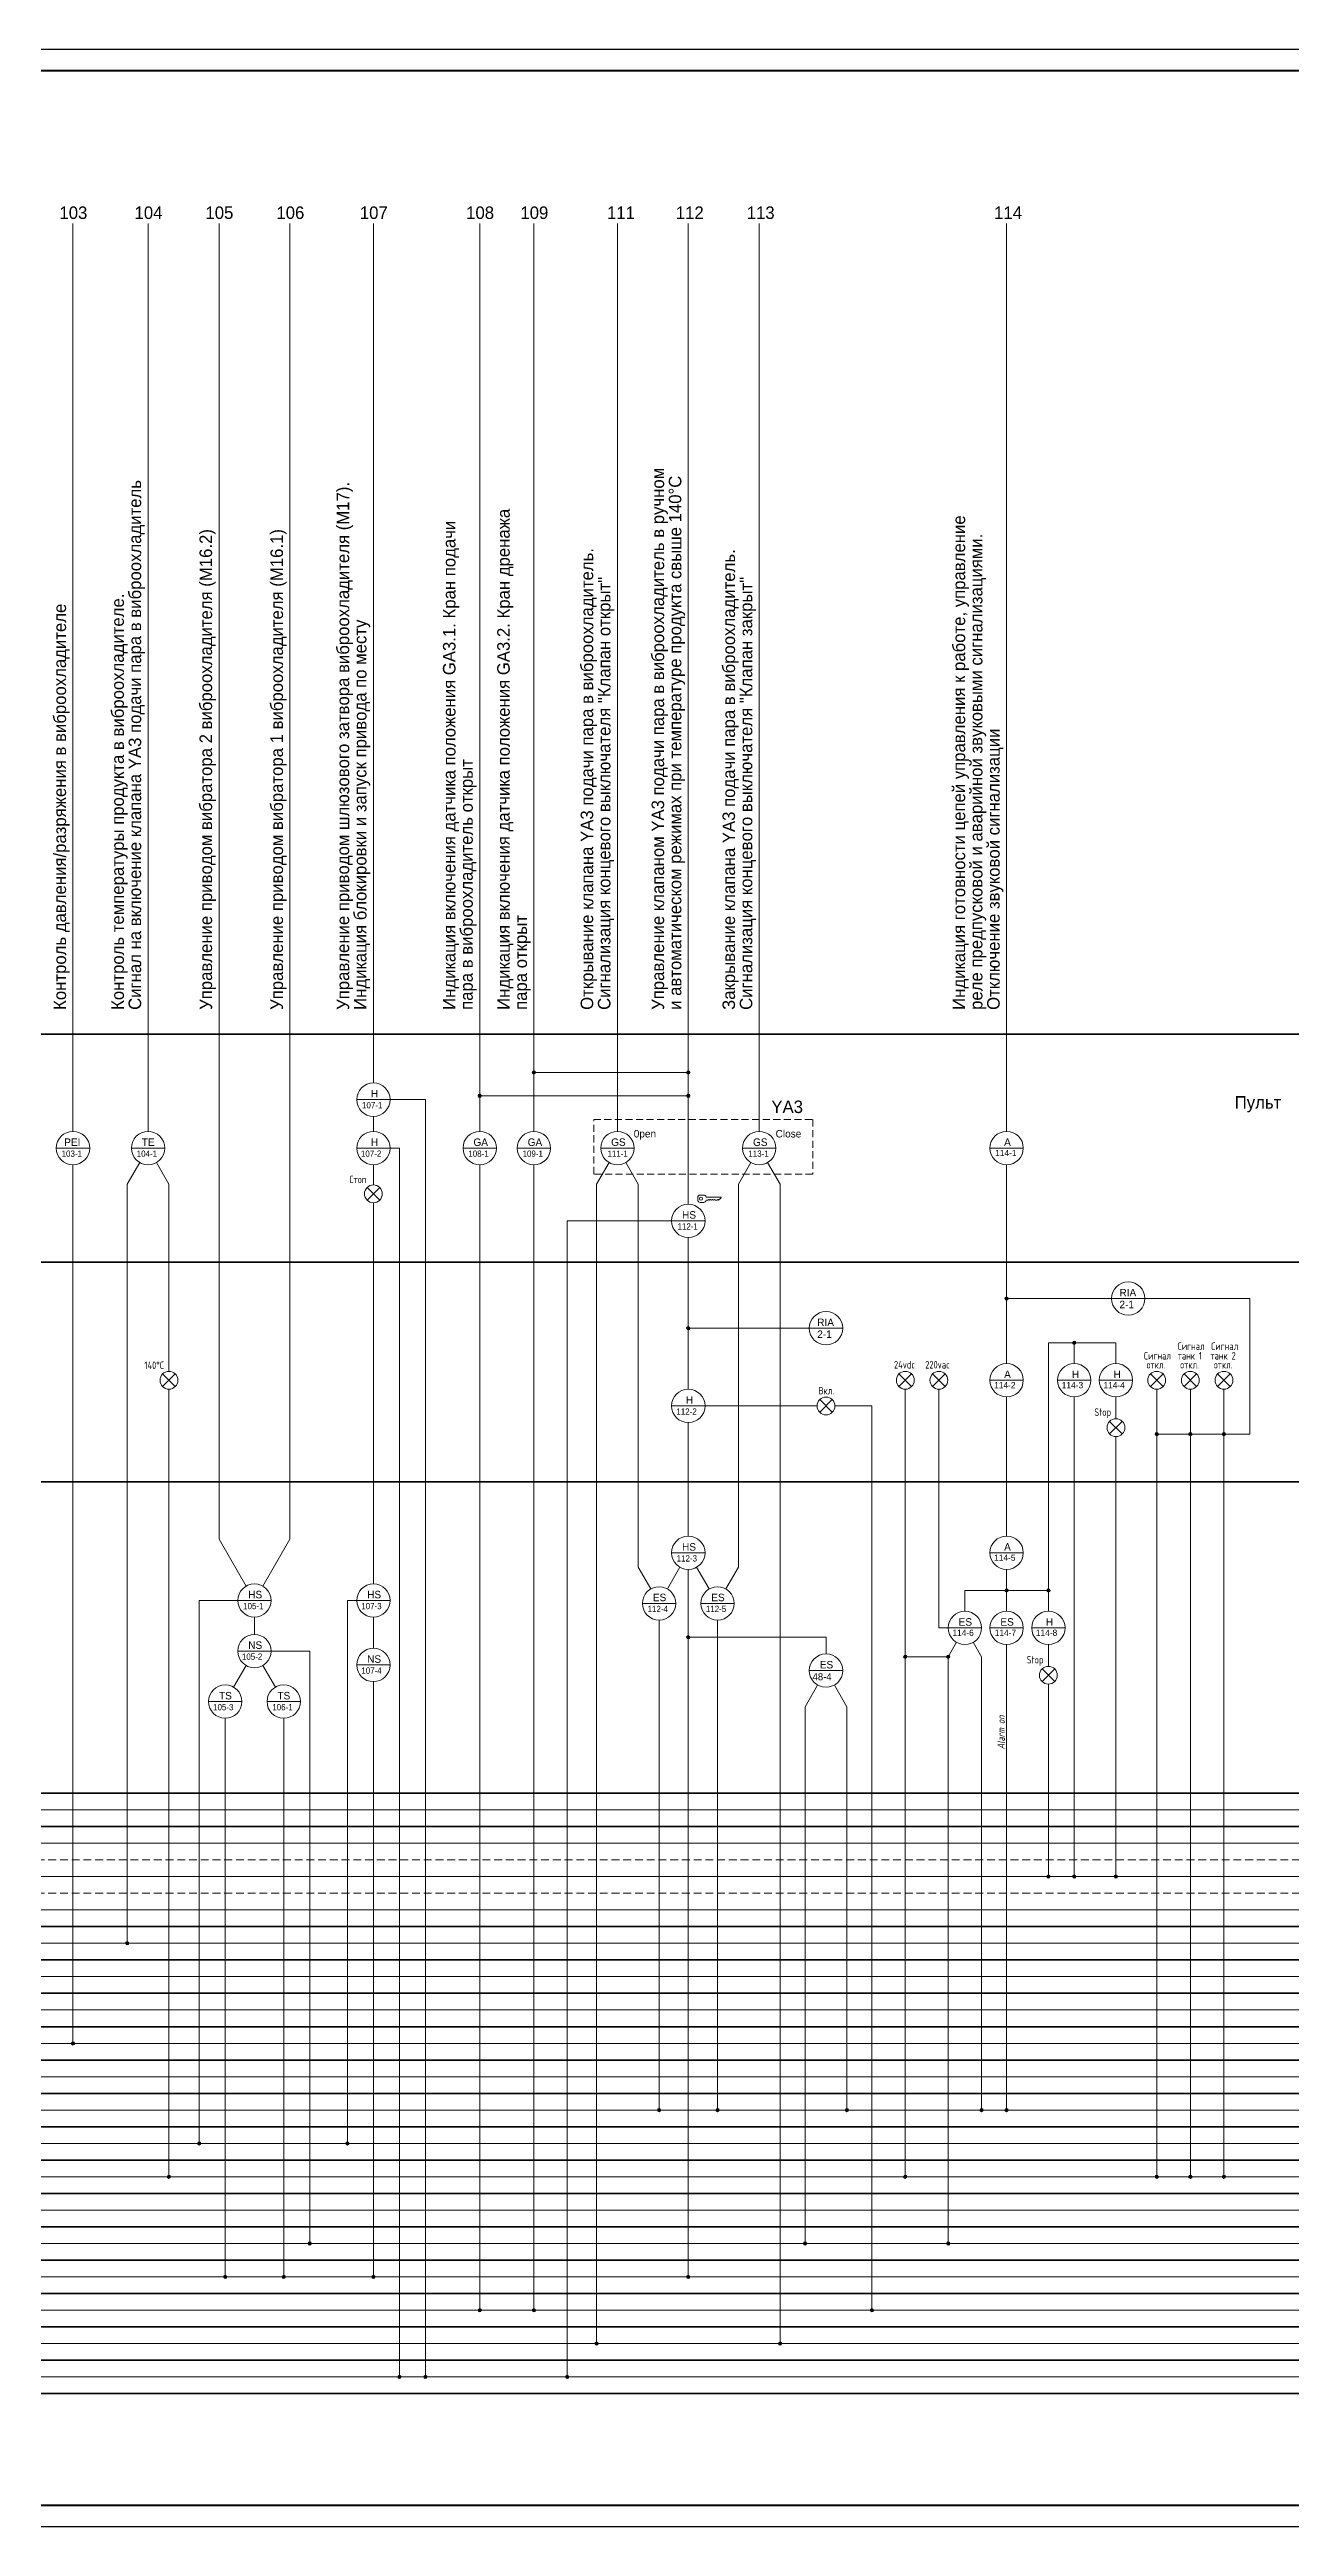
# Model space of a CAD drawing. Header units: millimetres. Extents: x 294 to 6216, y -3442 to 2720.
# Drawn here: x 3407 to 3704, y 1470 to 2064 of the extents above; entities that cross this region are included whole.
import ezdxf

# ---------------------------------------------------------------- set-up
doc = ezdxf.new("R2010")
doc.units = ezdxf.units.MM
doc.header["$LTSCALE"] = 15
doc.linetypes.add('DASHED2', pattern=[0.375, 0.25, -0.125])
doc.linetypes.add('HIDDEN2', pattern=[0.1875, 0.125, -0.0625])
doc.layers.add('0.35 TEXT', color=7, linetype='Continuous', lineweight=35)
doc.layers.add('LWT 0.6', color=7, linetype='Continuous', lineweight=50)
doc.styles.add('33', font='gost.shx', dxfattribs={"width": 0.75, "oblique": 15, "height": 2.5})

msp = doc.modelspace()

# ---------------------------------------------------------------- hatches: boundary and pattern name
at = {"lineweight": 13}
h = msp.add_hatch(color=256, dxfattribs=at)
h.paths.add_polyline_path([(3523.249, 1818.4), (3522.444, 1818.4, 1)])
h.paths.add_polyline_path([(3522.847, 1818.802), (3522.847, 1818.4), (3523.249, 1818.4, 0.4142136)])
h.paths.add_polyline_path([(3522.847, 1818.802, 0.4142136), (3522.444, 1818.4), (3522.847, 1818.4)])
h = msp.add_hatch(color=256, dxfattribs=at)
h.paths.add_polyline_path([(3560.249, 1818.4), (3559.444, 1818.4, 1)])
h.paths.add_polyline_path([(3559.847, 1818.802), (3559.847, 1818.4), (3560.249, 1818.4, 0.4142136)])
h.paths.add_polyline_path([(3559.847, 1818.802, 0.4142136), (3559.444, 1818.4), (3559.847, 1818.4)])
h = msp.add_hatch(color=256, dxfattribs=at)
h.paths.add_polyline_path([(3510.249, 1812.779), (3509.444, 1812.779, 1)])
h.paths.add_polyline_path([(3509.847, 1813.182), (3509.847, 1812.779), (3510.249, 1812.779, 0.4142136)])
h.paths.add_polyline_path([(3509.847, 1813.182, 0.4142136), (3509.444, 1812.779), (3509.847, 1812.779)])
h = msp.add_hatch(color=256, dxfattribs=at)
h.paths.add_polyline_path([(3560.249, 1812.779), (3559.444, 1812.779, 1)])
h.paths.add_polyline_path([(3559.847, 1813.182), (3559.847, 1812.779), (3560.249, 1812.779, 0.4142136)])
h.paths.add_polyline_path([(3559.847, 1813.182, 0.4142136), (3559.444, 1812.779), (3559.847, 1812.779)])
h = msp.add_hatch(color=256, dxfattribs=at)
h.paths.add_polyline_path([(3636.544, 1764.174), (3635.739, 1764.174, 1)])
h.paths.add_polyline_path([(3636.141, 1764.576), (3636.141, 1764.174), (3636.544, 1764.174, 0.4142136)])
h.paths.add_polyline_path([(3636.141, 1764.576, 0.4142136), (3635.739, 1764.174), (3636.141, 1764.174)])
h = msp.add_hatch(color=256, dxfattribs=at)
h.paths.add_polyline_path([(3560.249, 1757.038), (3559.444, 1757.038, 1)])
h.paths.add_polyline_path([(3559.847, 1757.441), (3559.847, 1757.038), (3560.249, 1757.038, 0.4142136)])
h.paths.add_polyline_path([(3559.847, 1757.441, 0.4142136), (3559.444, 1757.038), (3559.847, 1757.038)])
h = msp.add_hatch(color=256, dxfattribs=at)
h.paths.add_polyline_path([(3652.748, 1753.57), (3651.943, 1753.57, 1)])
h.paths.add_polyline_path([(3652.345, 1753.972), (3652.345, 1753.57), (3652.748, 1753.57, 0.4142136)])
h.paths.add_polyline_path([(3652.345, 1753.972, 0.4142136), (3651.943, 1753.57), (3652.345, 1753.57)])
h = msp.add_hatch(color=256, dxfattribs=at)
h.paths.add_polyline_path([(3672.51, 1731.677), (3671.705, 1731.677, 1)])
h.paths.add_polyline_path([(3672.108, 1732.079), (3672.108, 1731.677), (3672.51, 1731.677, 0.4142136)])
h.paths.add_polyline_path([(3672.108, 1732.079, 0.4142136), (3671.705, 1731.677), (3672.108, 1731.677)])
h = msp.add_hatch(color=256, dxfattribs=at)
h.paths.add_polyline_path([(3680.572, 1731.677), (3679.767, 1731.677, 1)])
h.paths.add_polyline_path([(3680.169, 1732.079), (3680.169, 1731.677), (3680.572, 1731.677, 0.4142136)])
h.paths.add_polyline_path([(3680.169, 1732.079, 0.4142136), (3679.767, 1731.677), (3680.169, 1731.677)])
h = msp.add_hatch(color=256, dxfattribs=at)
h.paths.add_polyline_path([(3688.634, 1731.677), (3687.829, 1731.677, 1)])
h.paths.add_polyline_path([(3688.231, 1732.079), (3688.231, 1731.677), (3688.634, 1731.677, 0.4142136)])
h.paths.add_polyline_path([(3688.231, 1732.079, 0.4142136), (3687.829, 1731.677), (3688.231, 1731.677)])
h = msp.add_hatch(color=256, dxfattribs=at)
h.paths.add_polyline_path([(3636.544, 1694.19), (3635.739, 1694.19, 1)])
h.paths.add_polyline_path([(3636.141, 1694.593), (3636.141, 1694.19), (3636.544, 1694.19, 0.4142136)])
h.paths.add_polyline_path([(3636.141, 1694.593, 0.4142136), (3635.739, 1694.19), (3636.141, 1694.19)])
h = msp.add_hatch(color=256, dxfattribs=at)
h.paths.add_polyline_path([(3646.544, 1694.19), (3645.739, 1694.19, 1)])
h.paths.add_polyline_path([(3646.141, 1694.593), (3646.141, 1694.19), (3646.544, 1694.19, 0.4142136)])
h.paths.add_polyline_path([(3646.141, 1694.593, 0.4142136), (3645.739, 1694.19), (3646.141, 1694.19)])
h = msp.add_hatch(color=256, dxfattribs=at)
h.paths.add_polyline_path([(3560.249, 1682.941), (3559.444, 1682.941, 1)])
h.paths.add_polyline_path([(3559.847, 1683.344), (3559.847, 1682.941), (3560.249, 1682.941, 0.4142136)])
h.paths.add_polyline_path([(3559.847, 1683.344, 0.4142136), (3559.444, 1682.941), (3559.847, 1682.941)])
h = msp.add_hatch(color=256, dxfattribs=at)
h.paths.add_polyline_path([(3612.249, 1678.262), (3611.444, 1678.262, 1)])
h.paths.add_polyline_path([(3611.847, 1678.664), (3611.847, 1678.262), (3612.249, 1678.262, 0.4142136)])
h.paths.add_polyline_path([(3611.847, 1678.664, 0.4142136), (3611.444, 1678.262), (3611.847, 1678.262)])
h = msp.add_hatch(color=256, dxfattribs=at)
h.paths.add_polyline_path([(3622.544, 1678.262), (3621.739, 1678.262, 1)])
h.paths.add_polyline_path([(3622.141, 1678.664), (3622.141, 1678.262), (3622.544, 1678.262, 0.4142136)])
h.paths.add_polyline_path([(3622.141, 1678.664, 0.4142136), (3621.739, 1678.262), (3622.141, 1678.262)])
h = msp.add_hatch(color=256, dxfattribs=at)
h.paths.add_polyline_path([(3646.544, 1625.553), (3645.739, 1625.553, 1)])
h.paths.add_polyline_path([(3646.141, 1625.955), (3646.141, 1625.553), (3646.544, 1625.553, 0.4142136)])
h.paths.add_polyline_path([(3646.141, 1625.955, 0.4142136), (3645.739, 1625.553), (3646.141, 1625.553)])
h = msp.add_hatch(color=256, dxfattribs=at)
h.paths.add_polyline_path([(3652.748, 1625.553), (3651.943, 1625.553, 1)])
h.paths.add_polyline_path([(3652.345, 1625.955), (3652.345, 1625.553), (3652.748, 1625.553, 0.4142136)])
h.paths.add_polyline_path([(3652.345, 1625.955, 0.4142136), (3651.943, 1625.553), (3652.345, 1625.553)])
h = msp.add_hatch(color=256, dxfattribs=at)
h.paths.add_polyline_path([(3662.748, 1625.553), (3661.943, 1625.553, 1)])
h.paths.add_polyline_path([(3662.345, 1625.955), (3662.345, 1625.553), (3662.748, 1625.553, 0.4142136)])
h.paths.add_polyline_path([(3662.345, 1625.955, 0.4142136), (3661.943, 1625.553), (3662.345, 1625.553)])
h = msp.add_hatch(color=256, dxfattribs=at)
h.paths.add_polyline_path([(3425.771, 1609.553), (3424.966, 1609.553, 1)])
h.paths.add_polyline_path([(3425.368, 1609.955), (3425.368, 1609.553), (3425.771, 1609.553, 0.4142136)])
h.paths.add_polyline_path([(3425.368, 1609.955, 0.4142136), (3424.966, 1609.553), (3425.368, 1609.553)])
h = msp.add_hatch(color=256, dxfattribs=at)
h.paths.add_polyline_path([(3412.771, 1585.553), (3411.966, 1585.553, 1)])
h.paths.add_polyline_path([(3412.368, 1585.955), (3412.368, 1585.553), (3412.771, 1585.553, 0.4142136)])
h.paths.add_polyline_path([(3412.368, 1585.955, 0.4142136), (3411.966, 1585.553), (3412.368, 1585.553)])
h = msp.add_hatch(color=256, dxfattribs=at)
h.paths.add_polyline_path([(3553.249, 1569.553), (3552.444, 1569.553, 1)])
h.paths.add_polyline_path([(3552.847, 1569.955), (3552.847, 1569.553), (3553.249, 1569.553, 0.4142136)])
h.paths.add_polyline_path([(3552.847, 1569.955, 0.4142136), (3552.444, 1569.553), (3552.847, 1569.553)])
h = msp.add_hatch(color=256, dxfattribs=at)
h.paths.add_polyline_path([(3567.249, 1569.553), (3566.444, 1569.553, 1)])
h.paths.add_polyline_path([(3566.847, 1569.955), (3566.847, 1569.553), (3567.249, 1569.553, 0.4142136)])
h.paths.add_polyline_path([(3566.847, 1569.955, 0.4142136), (3566.444, 1569.553), (3566.847, 1569.553)])
h = msp.add_hatch(color=256, dxfattribs=at)
h.paths.add_polyline_path([(3598.249, 1569.553), (3597.444, 1569.553, 1)])
h.paths.add_polyline_path([(3597.847, 1569.955), (3597.847, 1569.553), (3598.249, 1569.553, 0.4142136)])
h.paths.add_polyline_path([(3597.847, 1569.955, 0.4142136), (3597.444, 1569.553), (3597.847, 1569.553)])
h = msp.add_hatch(color=256, dxfattribs=at)
h.paths.add_polyline_path([(3630.544, 1569.553), (3629.739, 1569.553, 1)])
h.paths.add_polyline_path([(3630.141, 1569.955), (3630.141, 1569.553), (3630.544, 1569.553, 0.4142136)])
h.paths.add_polyline_path([(3630.141, 1569.955, 0.4142136), (3629.739, 1569.553), (3630.141, 1569.553)])
h = msp.add_hatch(color=256, dxfattribs=at)
h.paths.add_polyline_path([(3636.544, 1569.553), (3635.739, 1569.553, 1)])
h.paths.add_polyline_path([(3636.141, 1569.955), (3636.141, 1569.553), (3636.544, 1569.553, 0.4142136)])
h.paths.add_polyline_path([(3636.141, 1569.955, 0.4142136), (3635.739, 1569.553), (3636.141, 1569.553)])
h = msp.add_hatch(color=256, dxfattribs=at)
h.paths.add_polyline_path([(3443.038, 1561.553), (3442.233, 1561.553, 1)])
h.paths.add_polyline_path([(3442.636, 1561.955), (3442.636, 1561.553), (3443.038, 1561.553, 0.4142136)])
h.paths.add_polyline_path([(3442.636, 1561.955, 0.4142136), (3442.233, 1561.553), (3442.636, 1561.553)])
h = msp.add_hatch(color=256, dxfattribs=at)
h.paths.add_polyline_path([(3478.538, 1561.553), (3477.733, 1561.553, 1)])
h.paths.add_polyline_path([(3478.136, 1561.955), (3478.136, 1561.553), (3478.538, 1561.553, 0.4142136)])
h.paths.add_polyline_path([(3478.136, 1561.955, 0.4142136), (3477.733, 1561.553), (3478.136, 1561.553)])
h = msp.add_hatch(color=256, dxfattribs=at)
h.paths.add_polyline_path([(3435.771, 1553.553), (3434.966, 1553.553, 1)])
h.paths.add_polyline_path([(3435.368, 1553.955), (3435.368, 1553.553), (3435.771, 1553.553, 0.4142136)])
h.paths.add_polyline_path([(3435.368, 1553.955, 0.4142136), (3434.966, 1553.553), (3435.368, 1553.553)])
h = msp.add_hatch(color=256, dxfattribs=at)
h.paths.add_polyline_path([(3612.249, 1553.553), (3611.444, 1553.553, 1)])
h.paths.add_polyline_path([(3611.847, 1553.955), (3611.847, 1553.553), (3612.249, 1553.553, 0.4142136)])
h.paths.add_polyline_path([(3611.847, 1553.955, 0.4142136), (3611.444, 1553.553), (3611.847, 1553.553)])
h = msp.add_hatch(color=256, dxfattribs=at)
h.paths.add_polyline_path([(3672.51, 1553.553), (3671.705, 1553.553, 1)])
h.paths.add_polyline_path([(3672.108, 1553.955), (3672.108, 1553.553), (3672.51, 1553.553, 0.4142136)])
h.paths.add_polyline_path([(3672.108, 1553.955, 0.4142136), (3671.705, 1553.553), (3672.108, 1553.553)])
h = msp.add_hatch(color=256, dxfattribs=at)
h.paths.add_polyline_path([(3680.572, 1553.553), (3679.767, 1553.553, 1)])
h.paths.add_polyline_path([(3680.169, 1553.955), (3680.169, 1553.553), (3680.572, 1553.553, 0.4142136)])
h.paths.add_polyline_path([(3680.169, 1553.955, 0.4142136), (3679.767, 1553.553), (3680.169, 1553.553)])
h = msp.add_hatch(color=256, dxfattribs=at)
h.paths.add_polyline_path([(3688.634, 1553.553), (3687.829, 1553.553, 1)])
h.paths.add_polyline_path([(3688.231, 1553.955), (3688.231, 1553.553), (3688.634, 1553.553, 0.4142136)])
h.paths.add_polyline_path([(3688.231, 1553.955, 0.4142136), (3687.829, 1553.553), (3688.231, 1553.553)])
h = msp.add_hatch(color=256, dxfattribs=at)
h.paths.add_polyline_path([(3469.504, 1537.553), (3468.699, 1537.553, 1)])
h.paths.add_polyline_path([(3469.101, 1537.955), (3469.101, 1537.553), (3469.504, 1537.553, 0.4142136)])
h.paths.add_polyline_path([(3469.101, 1537.955, 0.4142136), (3468.699, 1537.553), (3469.101, 1537.553)])
h = msp.add_hatch(color=256, dxfattribs=at)
h.paths.add_polyline_path([(3588.249, 1537.553), (3587.444, 1537.553, 1)])
h.paths.add_polyline_path([(3587.847, 1537.955), (3587.847, 1537.553), (3588.249, 1537.553, 0.4142136)])
h.paths.add_polyline_path([(3587.847, 1537.955, 0.4142136), (3587.444, 1537.553), (3587.847, 1537.553)])
h = msp.add_hatch(color=256, dxfattribs=at)
h.paths.add_polyline_path([(3622.544, 1537.553), (3621.739, 1537.553, 1)])
h.paths.add_polyline_path([(3622.141, 1537.955), (3622.141, 1537.553), (3622.544, 1537.553, 0.4142136)])
h.paths.add_polyline_path([(3622.141, 1537.955, 0.4142136), (3621.739, 1537.553), (3622.141, 1537.553)])
h = msp.add_hatch(color=256, dxfattribs=at)
h.paths.add_polyline_path([(3449.271, 1529.553), (3448.466, 1529.553, 1)])
h.paths.add_polyline_path([(3448.868, 1529.955), (3448.868, 1529.553), (3449.271, 1529.553, 0.4142136)])
h.paths.add_polyline_path([(3448.868, 1529.955, 0.4142136), (3448.466, 1529.553), (3448.868, 1529.553)])
h = msp.add_hatch(color=256, dxfattribs=at)
h.paths.add_polyline_path([(3463.271, 1529.553), (3462.466, 1529.553, 1)])
h.paths.add_polyline_path([(3462.868, 1529.955), (3462.868, 1529.553), (3463.271, 1529.553, 0.4142136)])
h.paths.add_polyline_path([(3462.868, 1529.955, 0.4142136), (3462.466, 1529.553), (3462.868, 1529.553)])
h = msp.add_hatch(color=256, dxfattribs=at)
h.paths.add_polyline_path([(3484.771, 1529.553), (3483.966, 1529.553, 1)])
h.paths.add_polyline_path([(3484.368, 1529.955), (3484.368, 1529.553), (3484.771, 1529.553, 0.4142136)])
h.paths.add_polyline_path([(3484.368, 1529.955, 0.4142136), (3483.966, 1529.553), (3484.368, 1529.553)])
h = msp.add_hatch(color=256, dxfattribs=at)
h.paths.add_polyline_path([(3560.249, 1529.553), (3559.444, 1529.553, 1)])
h.paths.add_polyline_path([(3559.847, 1529.955), (3559.847, 1529.553), (3560.249, 1529.553, 0.4142136)])
h.paths.add_polyline_path([(3559.847, 1529.955, 0.4142136), (3559.444, 1529.553), (3559.847, 1529.553)])
h = msp.add_hatch(color=256, dxfattribs=at)
h.paths.add_polyline_path([(3510.249, 1521.553), (3509.444, 1521.553, 1)])
h.paths.add_polyline_path([(3509.847, 1521.955), (3509.847, 1521.553), (3510.249, 1521.553, 0.4142136)])
h.paths.add_polyline_path([(3509.847, 1521.955, 0.4142136), (3509.444, 1521.553), (3509.847, 1521.553)])
h = msp.add_hatch(color=256, dxfattribs=at)
h.paths.add_polyline_path([(3523.249, 1521.553), (3522.444, 1521.553, 1)])
h.paths.add_polyline_path([(3522.847, 1521.955), (3522.847, 1521.553), (3523.249, 1521.553, 0.4142136)])
h.paths.add_polyline_path([(3522.847, 1521.955, 0.4142136), (3522.444, 1521.553), (3522.847, 1521.553)])
h = msp.add_hatch(color=256, dxfattribs=at)
h.paths.add_polyline_path([(3604.249, 1521.553), (3603.444, 1521.553, 1)])
h.paths.add_polyline_path([(3603.847, 1521.955), (3603.847, 1521.553), (3604.249, 1521.553, 0.4142136)])
h.paths.add_polyline_path([(3603.847, 1521.955, 0.4142136), (3603.444, 1521.553), (3603.847, 1521.553)])
h = msp.add_hatch(color=256, dxfattribs=at)
h.paths.add_polyline_path([(3538.249, 1513.553), (3537.444, 1513.553, 1)])
h.paths.add_polyline_path([(3537.847, 1513.955), (3537.847, 1513.553), (3538.249, 1513.553, 0.4142136)])
h.paths.add_polyline_path([(3537.847, 1513.955, 0.4142136), (3537.444, 1513.553), (3537.847, 1513.553)])
h = msp.add_hatch(color=256, dxfattribs=at)
h.paths.add_polyline_path([(3582.249, 1513.553), (3581.444, 1513.553, 1)])
h.paths.add_polyline_path([(3581.847, 1513.955), (3581.847, 1513.553), (3582.249, 1513.553, 0.4142136)])
h.paths.add_polyline_path([(3581.847, 1513.955, 0.4142136), (3581.444, 1513.553), (3581.847, 1513.553)])
h = msp.add_hatch(color=256, dxfattribs=at)
h.paths.add_polyline_path([(3491.01, 1505.553), (3490.205, 1505.553, 1)])
h.paths.add_polyline_path([(3490.608, 1505.955), (3490.608, 1505.553), (3491.01, 1505.553, 0.4142136)])
h.paths.add_polyline_path([(3490.608, 1505.955, 0.4142136), (3490.205, 1505.553), (3490.608, 1505.553)])
h = msp.add_hatch(color=256, dxfattribs=at)
h.paths.add_polyline_path([(3497.249, 1505.553), (3496.444, 1505.553, 1)])
h.paths.add_polyline_path([(3496.847, 1505.955), (3496.847, 1505.553), (3497.249, 1505.553, 0.4142136)])
h.paths.add_polyline_path([(3496.847, 1505.955, 0.4142136), (3496.444, 1505.553), (3496.847, 1505.553)])
h = msp.add_hatch(color=256, dxfattribs=at)
h.paths.add_polyline_path([(3531.249, 1505.553), (3530.444, 1505.553, 1)])
h.paths.add_polyline_path([(3530.847, 1505.955), (3530.847, 1505.553), (3531.249, 1505.553, 0.4142136)])
h.paths.add_polyline_path([(3530.847, 1505.955, 0.4142136), (3530.444, 1505.553), (3530.847, 1505.553)])

# ---------------------------------------------------------------- linework, layer by layer
for p, q in [((4007.787, 2063.698), (2746.787, 2063.698)), ((2746.787, 1469.698), (4007.787, 1469.698))]:
    msp.add_line(p, q)
for p, q in [((3412.368, 1804.248), (3412.368, 2022.016)), ((3430.368, 1804.248), (3430.368, 2022.016)), ((3447.368, 1706.478), (3447.368, 2022.016)), ((3464.368, 1706.478), (3464.368, 2022.016)), ((3484.368, 1815.864), (3484.368, 2022.016)), ((3509.847, 1804.248), (3509.847, 2022.016)), ((3522.847, 1804.248), (3522.847, 2022.016)), ((3542.847, 1804.248), (3542.847, 2022.016)), ((3559.847, 1786.801), (3559.847, 2022.016)), ((3576.847, 1804.248), (3576.847, 2022.016)), ((3636.141, 1804.248), (3636.141, 2022.016)), ((3522.847, 1818.4), (3559.847, 1818.4)), ((3488.368, 1811.864), (3480.368, 1811.864)), ((3488.368, 1811.864), (3496.847, 1811.864)), ((3496.847, 1811.864), (3496.847, 1505.553)), ((3509.847, 1812.779), (3559.847, 1812.779)), ((3484.368, 1804.248), (3484.368, 1807.864)), ((3416.368, 1800.248), (3408.368, 1800.248)), ((3434.368, 1800.248), (3426.368, 1800.248)), ((3488.368, 1800.248), (3480.368, 1800.248)), ((3488.368, 1800.248), (3490.608, 1800.248)), ((3490.608, 1800.248), (3490.608, 1505.553)), ((3513.847, 1800.248), (3505.847, 1800.248)), ((3526.847, 1800.248), (3518.847, 1800.248)), ((3546.847, 1800.248), (3538.847, 1800.248)), ((3580.847, 1800.248), (3572.847, 1800.248)), ((3640.141, 1800.248), (3632.141, 1800.248)), ((3412.368, 1796.248), (3412.368, 1585.553)), ((3428.368, 1796.783), (3425.368, 1791.587)), ((3432.368, 1796.783), (3435.368, 1791.587)), ((3484.368, 1791.415), (3484.368, 1796.248)), ((3509.847, 1796.248), (3509.847, 1521.553)), ((3522.847, 1796.248), (3522.847, 1521.553)), ((3540.847, 1796.783), (3537.847, 1791.587)), ((3544.847, 1796.783), (3547.847, 1791.587)), ((3574.847, 1796.783), (3571.847, 1791.587)), ((3578.847, 1796.783), (3581.847, 1791.587)), ((3636.141, 1748.57), (3636.141, 1796.248)), ((3425.368, 1791.587), (3425.368, 1609.553)), ((3435.368, 1791.587), (3435.368, 1746.708)), ((3482.856, 1787.764), (3485.881, 1790.789)), ((3482.856, 1790.789), (3485.881, 1787.764)), ((3537.847, 1791.587), (3537.847, 1513.553)), ((3547.847, 1791.587), (3547.847, 1699.726)), ((3562.115, 1788.436), (3562.115, 1787.785)), ((3563.543, 1788.986), (3562.665, 1788.986)), ((3564.089, 1788.498), (3567.648, 1788.498)), ((3564.498, 1787.722), (3564.726, 1787.95)), ((3564.954, 1787.722), (3564.726, 1787.95)), ((3564.954, 1787.722), (3565.182, 1787.95)), ((3565.411, 1787.722), (3565.182, 1787.95)), ((3565.411, 1787.722), (3565.639, 1787.95)), ((3565.867, 1787.722), (3565.639, 1787.95)), ((3565.867, 1787.722), (3566.095, 1787.95)), ((3566.323, 1787.722), (3566.095, 1787.95)), ((3566.657, 1787.722), (3566.885, 1787.95)), ((3567.113, 1787.722), (3566.885, 1787.95)), ((3567.718, 1788.328), (3567.113, 1787.722)), ((3571.847, 1791.587), (3571.847, 1699.726)), ((3581.847, 1791.587), (3581.847, 1513.553)), ((3484.368, 1695.756), (3484.368, 1787.138)), ((3530.847, 1782.801), (3530.847, 1505.553)), ((3555.847, 1782.801), (3530.847, 1782.801)), ((3563.847, 1782.801), (3555.847, 1782.801)), ((3562.665, 1787.235), (3563.543, 1787.235)), ((3564.089, 1787.722), (3564.498, 1787.722)), ((3566.323, 1787.722), (3566.657, 1787.722)), ((3559.847, 1742.409), (3559.847, 1778.801)), ((3661.285, 1764.174), (3636.141, 1764.174)), ((3669.285, 1764.174), (3661.285, 1764.174)), ((3669.285, 1764.174), (3694.428, 1764.174)), ((3694.428, 1731.677), (3694.428, 1764.174)), ((3588.847, 1757.038), (3559.847, 1757.038)), ((3596.847, 1757.038), (3588.847, 1757.038)), ((3646.141, 1689.19), (3646.141, 1753.57)), ((3646.141, 1753.57), (3662.345, 1753.57)), ((3652.345, 1748.57), (3652.345, 1753.57)), ((3662.345, 1748.57), (3662.345, 1753.57)), ((3433.856, 1743.058), (3436.881, 1746.082)), ((3433.856, 1746.082), (3436.881, 1743.058)), ((3435.368, 1742.431), (3435.368, 1553.553)), ((3610.334, 1743.058), (3613.359, 1746.082)), ((3610.334, 1746.082), (3613.359, 1743.058)), ((3611.847, 1553.553), (3611.847, 1742.431)), ((3618.396, 1743.058), (3621.421, 1746.082)), ((3618.396, 1746.082), (3621.421, 1743.058)), ((3619.908, 1742.431), (3619.908, 1685.19)), ((3640.141, 1744.57), (3632.141, 1744.57)), ((3636.141, 1707.19), (3636.141, 1740.57)), ((3656.345, 1744.57), (3648.345, 1744.57)), ((3652.345, 1625.553), (3652.345, 1740.57)), ((3666.345, 1744.57), (3658.345, 1744.57)), ((3662.345, 1735.347), (3662.345, 1740.57)), ((3670.596, 1743.058), (3673.62, 1746.082)), ((3670.596, 1746.082), (3673.62, 1743.058)), ((3672.108, 1742.431), (3672.108, 1553.553)), ((3678.657, 1743.058), (3681.682, 1746.082)), ((3678.657, 1746.082), (3681.682, 1743.058)), ((3680.169, 1742.431), (3680.169, 1553.553)), ((3686.719, 1743.058), (3689.743, 1746.082)), ((3686.719, 1746.082), (3689.743, 1743.058)), ((3688.231, 1742.431), (3688.231, 1553.553)), ((3563.847, 1738.409), (3555.847, 1738.409)), ((3563.847, 1738.409), (3590.708, 1738.409)), ((3591.334, 1736.897), (3594.359, 1739.921)), ((3591.334, 1739.921), (3594.359, 1736.897)), ((3594.985, 1738.409), (3603.847, 1738.409)), ((3603.847, 1738.409), (3603.847, 1521.553)), ((3660.833, 1731.696), (3663.857, 1734.72)), ((3660.833, 1734.72), (3663.857, 1731.696)), ((3559.847, 1707.19), (3559.847, 1734.409)), ((3662.345, 1625.553), (3662.345, 1731.07)), ((3672.108, 1731.677), (3694.428, 1731.677)), ((3447.368, 1706.478), (3453.868, 1695.22)), ((3464.368, 1706.478), (3457.868, 1695.22)), ((3547.847, 1699.726), (3550.847, 1694.53)), ((3557.847, 1699.726), (3554.847, 1694.53)), ((3563.847, 1703.19), (3555.847, 1703.19)), ((3559.847, 1699.19), (3559.847, 1529.553)), ((3561.847, 1699.726), (3564.847, 1694.53)), ((3571.847, 1699.726), (3568.847, 1694.53)), ((3640.141, 1703.19), (3632.141, 1703.19)), ((3636.141, 1689.19), (3636.141, 1699.19)), ((3626.141, 1694.19), (3646.141, 1694.19)), ((3626.141, 1689.19), (3626.141, 1694.19)), ((3442.636, 1691.756), (3442.636, 1561.553)), ((3451.868, 1691.756), (3442.636, 1691.756)), ((3459.868, 1691.756), (3451.868, 1691.756)), ((3455.868, 1687.756), (3455.868, 1683.632)), ((3480.368, 1691.756), (3478.136, 1691.756)), ((3478.136, 1691.756), (3478.136, 1561.553)), ((3488.368, 1691.756), (3480.368, 1691.756)), ((3484.368, 1687.756), (3484.368, 1680.295)), ((3556.847, 1691.066), (3548.847, 1691.066)), ((3552.847, 1687.066), (3552.847, 1569.553)), ((3562.847, 1691.066), (3570.847, 1691.066)), ((3566.847, 1687.066), (3566.847, 1569.553)), ((3592.847, 1682.941), (3559.847, 1682.941)), ((3592.847, 1678.941), (3592.847, 1682.941)), ((3619.908, 1685.19), (3622.141, 1685.19)), ((3630.141, 1685.19), (3622.141, 1685.19)), ((3624.141, 1681.726), (3622.141, 1678.262)), ((3628.141, 1681.726), (3630.141, 1678.262)), ((3640.141, 1685.19), (3632.141, 1685.19)), ((3636.141, 1569.553), (3636.141, 1681.19)), ((3650.141, 1685.19), (3642.141, 1685.19)), ((3646.141, 1675.967), (3646.141, 1681.19)), ((3453.868, 1676.168), (3450.868, 1670.971)), ((3459.868, 1679.632), (3451.868, 1679.632)), ((3457.868, 1676.168), (3460.868, 1670.971)), ((3459.868, 1679.632), (3469.101, 1679.632)), ((3469.101, 1679.632), (3469.101, 1537.553)), ((3488.368, 1676.295), (3480.368, 1676.295)), ((3622.141, 1678.262), (3611.847, 1678.262)), ((3622.141, 1678.262), (3622.141, 1537.553)), ((3630.141, 1678.262), (3630.141, 1569.553)), ((3644.629, 1672.317), (3647.653, 1675.341)), ((3644.629, 1675.341), (3647.653, 1672.317)), ((3484.368, 1672.295), (3484.368, 1529.553)), ((3590.847, 1671.477), (3587.847, 1666.281)), ((3588.847, 1674.941), (3596.847, 1674.941)), ((3594.847, 1671.477), (3597.847, 1666.281)), ((3646.141, 1625.553), (3646.141, 1671.69)), ((3452.868, 1667.507), (3444.868, 1667.507)), ((3448.868, 1663.507), (3448.868, 1529.553)), ((3458.868, 1667.507), (3466.868, 1667.507)), ((3462.868, 1663.507), (3462.868, 1529.553)), ((3587.847, 1666.281), (3587.847, 1537.553)), ((3597.847, 1666.281), (3597.847, 1569.553)), ((2846.305, 1641.553), (3972.46, 1641.553)), ((2846.305, 1633.553), (3972.46, 1633.553)), ((2846.305, 1625.553), (3972.46, 1625.553)), ((2846.305, 1617.553), (3972.46, 1617.553)), ((2846.305, 1609.553), (3972.46, 1609.553)), ((2846.305, 1601.553), (3972.46, 1601.553)), ((2846.305, 1593.553), (3972.46, 1593.553)), ((2846.305, 1585.553), (3972.46, 1585.553)), ((2846.305, 1577.553), (3972.46, 1577.553)), ((2846.305, 1569.553), (3972.46, 1569.553)), ((2846.305, 1561.553), (3972.46, 1561.553)), ((2846.305, 1553.553), (3972.46, 1553.553)), ((2846.305, 1545.553), (3972.46, 1545.553)), ((2846.305, 1537.553), (3972.46, 1537.553)), ((2846.305, 1529.553), (3972.46, 1529.553)), ((2846.305, 1521.553), (3972.46, 1521.553)), ((2846.305, 1513.553), (3972.46, 1513.553)), ((2846.305, 1505.553), (3972.46, 1505.553))]:
    msp.add_line(p, q, dxfattribs=at)
at = {"lineweight": 35}
for p, q in [((2795.262, 1827.587), (3974.311, 1827.587)), ((3974.311, 1772.909), (2795.262, 1772.909)), ((3974.311, 1720.231), (2795.262, 1720.231)), ((3974.311, 1645.553), (2809.12, 1645.553)), ((2815.82, 1637.553), (3974.311, 1637.553)), ((2815.82, 1613.553), (3974.311, 1613.553)), ((2815.82, 1605.553), (3974.311, 1605.553)), ((2815.82, 1597.553), (3974.311, 1597.553)), ((2815.82, 1589.553), (3974.311, 1589.553)), ((2815.82, 1581.553), (3974.311, 1581.553)), ((2815.82, 1573.553), (3974.311, 1573.553)), ((2815.82, 1565.553), (3974.311, 1565.553)), ((2815.82, 1557.553), (3974.311, 1557.553)), ((2815.82, 1549.553), (3974.311, 1549.553)), ((2815.82, 1541.553), (3974.311, 1541.553)), ((2815.82, 1533.553), (3974.311, 1533.553)), ((2815.82, 1525.553), (3974.311, 1525.553)), ((2815.82, 1517.553), (3974.311, 1517.553)), ((2815.82, 1509.553), (3974.311, 1509.553)), ((2795.262, 1501.553), (3974.311, 1501.553))]:
    msp.add_line(p, q, dxfattribs=at)
at = {"linetype": 'HIDDEN2', "lineweight": 13}
for p, q in [((2815.82, 1629.553), (3974.311, 1629.553)), ((2815.82, 1621.553), (3974.311, 1621.553))]:
    msp.add_line(p, q, dxfattribs=at)
at = {"linetype": 'DASHED2', "lineweight": 13, "ltscale": 0.45}
msp.add_lwpolyline([(3537.185, 1807.091), (3589.66, 1807.091), (3589.66, 1794.036), (3537.185, 1794.036)], close=True, dxfattribs=at)
at = {"lineweight": 13}
for centre, radius in [((3522.847, 1818.4), 0.402), ((3559.847, 1818.4), 0.402), ((3484.368, 1811.864), 4), ((3509.847, 1812.779), 0.402), ((3559.847, 1812.779), 0.402), ((3412.368, 1800.248), 4), ((3430.368, 1800.248), 4), ((3484.368, 1800.248), 4), ((3509.847, 1800.248), 4), ((3522.847, 1800.248), 4), ((3542.847, 1800.248), 4), ((3576.847, 1800.248), 4), ((3636.141, 1800.248), 4), ((3484.368, 1789.277), 2.138), ((3562.884, 1788.11), 0.388), ((3559.847, 1782.801), 4), ((3636.141, 1764.174), 0.402), ((3665.285, 1764.174), 4), ((3592.847, 1757.038), 4), ((3559.847, 1757.038), 0.402), ((3652.345, 1753.57), 0.402), ((3435.368, 1744.57), 2.138), ((3611.847, 1744.57), 2.138), ((3619.908, 1744.57), 2.138), ((3636.141, 1744.57), 4), ((3652.345, 1744.57), 4), ((3662.345, 1744.57), 4), ((3672.108, 1744.57), 2.138), ((3680.169, 1744.57), 2.138), ((3688.231, 1744.57), 2.138), ((3559.847, 1738.409), 4), ((3592.847, 1738.409), 2.138), ((3662.345, 1733.208), 2.138), ((3672.108, 1731.677), 0.402), ((3680.169, 1731.677), 0.402), ((3688.231, 1731.677), 0.402), ((3559.847, 1703.19), 4), ((3636.141, 1703.19), 4), ((3455.868, 1691.756), 4), ((3484.368, 1691.756), 4), ((3552.847, 1691.066), 4), ((3566.847, 1691.066), 4), ((3636.141, 1694.19), 0.402), ((3646.141, 1694.19), 0.402), ((3626.141, 1685.19), 4), ((3636.141, 1685.19), 4), ((3646.141, 1685.19), 4), ((3455.868, 1679.632), 4), ((3559.847, 1682.941), 0.402), ((3484.368, 1676.295), 4), ((3592.847, 1674.941), 4), ((3611.847, 1678.262), 0.402), ((3622.141, 1678.262), 0.402), ((3646.141, 1673.829), 2.138), ((3448.868, 1667.507), 4), ((3462.868, 1667.507), 4), ((3646.141, 1625.553), 0.402), ((3652.345, 1625.553), 0.402), ((3662.345, 1625.553), 0.402), ((3425.368, 1609.553), 0.402), ((3412.368, 1585.553), 0.402), ((3552.847, 1569.553), 0.402), ((3566.847, 1569.553), 0.402), ((3597.847, 1569.553), 0.402), ((3630.141, 1569.553), 0.402), ((3636.141, 1569.553), 0.402), ((3442.636, 1561.553), 0.402), ((3478.136, 1561.553), 0.402), ((3435.368, 1553.553), 0.402), ((3611.847, 1553.553), 0.402), ((3672.108, 1553.553), 0.402), ((3680.169, 1553.553), 0.402), ((3688.231, 1553.553), 0.402), ((3469.101, 1537.553), 0.402), ((3587.847, 1537.553), 0.402), ((3622.141, 1537.553), 0.402), ((3448.868, 1529.553), 0.402), ((3462.868, 1529.553), 0.402), ((3484.368, 1529.553), 0.402), ((3559.847, 1529.553), 0.402), ((3509.847, 1521.553), 0.402), ((3522.847, 1521.553), 0.402), ((3603.847, 1521.553), 0.402), ((3537.847, 1513.553), 0.402), ((3581.847, 1513.553), 0.402), ((3490.608, 1505.553), 0.402), ((3496.847, 1505.553), 0.402), ((3530.847, 1505.553), 0.402)]:
    msp.add_circle(centre, radius, dxfattribs=at)
for centre, radius, start, end in [((3562.665, 1788.436), 0.55, 90, 180), ((3563.543, 1788.436), 0.55, 6.520399, 90), ((3567.648, 1788.398), 0.1, 315, 90), ((3562.665, 1787.785), 0.55, 180, 270), ((3563.543, 1787.785), 0.55, 270, 353.479601)]:
    msp.add_arc(centre, radius, start, end, dxfattribs=at)
at = {"layer": 'LWT 0.6'}
for p, q in [((2766.787, 2058.698), (4002.787, 2058.698)), ((4002.787, 1474.698), (2766.787, 1474.698))]:
    msp.add_line(p, q, dxfattribs=at)

# ---------------------------------------------------------------- texts
at = {"lineweight": 13}
for s, height, p in [('103', 3, (3409.118, 2023.066)), ('104', 3, (3427.118, 2023.066)), ('105', 3, (3444.118, 2023.066)), ('106', 3, (3461.118, 2023.066)), ('107', 3, (3481.118, 2023.066)), ('108', 3, (3506.597, 2023.066)), ('109', 3, (3519.597, 2023.066)), ('111', 3, (3540.347, 2023.066)), ('112', 3, (3556.847, 2023.066)), ('113', 3, (3573.847, 2023.066)), ('114', 3, (3633.141, 2023.066)), ('H', 1.8, (3483.768, 1812.388)), ('Пульт', 3, (3690.804, 1809.712)), ('YA3', 3, (3579.751, 1808.654)), ('PEI', 1.8, (3410.268, 1800.771)), ('TE', 1.8, (3428.868, 1800.771)), ('H', 1.8, (3483.768, 1800.771)), ('GA', 1.8, (3508.347, 1800.771)), ('GA', 1.8, (3521.347, 1800.771)), ('GS', 1.8, (3541.347, 1800.771)), ('0pen', 1.8, (3546.773, 1802.797)), ('GS', 1.8, (3575.347, 1800.771)), ('Close', 1.8, (3580.773, 1802.797)), ('114-1', 1.5, (3633.391, 1798.329)), ('A', 1.8, (3635.541, 1800.771)), ('HS', 1.8, (3558.347, 1783.324)), ('RIA', 1.8, (3663.185, 1764.698)), ('RIA', 1.8, (3590.747, 1757.562)), ('2-1', 1.8, (3663.185, 1761.85)), ('2-1', 1.8, (3590.747, 1754.715)), ('A', 1.8, (3635.541, 1745.093)), ('H', 1.8, (3651.745, 1745.093)), ('H', 1.8, (3661.745, 1745.093)), ('H', 1.8, (3559.247, 1738.933)), ('114-2', 1.5, (3633.141, 1742.651)), ('114-3', 1.5, (3649.345, 1742.651)), ('114-4', 1.5, (3659.345, 1742.651)), ('HS', 1.8, (3558.347, 1703.714)), ('A', 1.8, (3635.541, 1703.714)), ('114-5', 1.5, (3633.141, 1701.271)), ('HS', 1.8, (3454.368, 1692.28)), ('HS', 1.8, (3482.868, 1692.28)), ('ES', 1.8, (3551.347, 1691.589)), ('ES', 1.8, (3565.347, 1691.589)), ('ES', 1.8, (3624.641, 1685.714)), ('ES', 1.8, (3634.641, 1685.714)), ('H', 1.8, (3645.541, 1685.714)), ('NS', 1.8, (3454.368, 1680.155)), ('114-6', 1.5, (3623.141, 1683.271)), ('114-7', 1.5, (3633.294, 1683.271)), ('114-8', 1.5, (3643.141, 1683.271)), ('NS', 1.8, (3482.868, 1676.819)), ('ES', 1.8, (3591.347, 1675.465)), ('TS', 1.8, (3447.368, 1668.031)), ('TS', 1.8, (3461.368, 1668.031)), ('48-4', 1.7, (3589.632, 1672.618))]:
    msp.add_text(s, height=height, dxfattribs=at).set_placement(p)
for s, p in [('Сигнал на включение клапана YA3 подачи пара в виброохладитель', (3428.7, 1833.391)), ('Управление клапаном YA3 подачи пара в виброохладитель в ручном', (3554.042, 1833.391)), ('и автоматическом режимах при температуре продукта свыше 140%%DС', (3558.178, 1833.391)), ('Управление приводом шлюзового затвора виброохладителя (M17).', (3478.564, 1833.391)), ('Управление приводом вибратора 2 виброохладителя (M16.2)', (3445.7, 1833.391)), ('Управление приводом вибратора 1 виброохладителя (M16.1)', (3462.7, 1833.391)), ('Индикация включения датчика положения GA3.1. Кран подачи', (3504.042, 1833.391)), ('Индикация включения датчика положения GA3.2. Кран дренажа', (3517.042, 1833.391)), ('Индикация готовности цепей управления к работе, управление', (3626.2, 1833.391)), ('Открывание клапана YA3 подачи пара в виброохладитель.', (3537.042, 1833.391)), ('Закрывание клапана YA3 подачи пара в виброохладитель.', (3571.042, 1833.391)), ('реле предпусковой и аварийной звуковыми сигнализациями.', (3630.336, 1833.391)), ('Сигнализация концевого выключателя "Клапан открыт"', (3541.178, 1833.391)), ('Сигнализация концевого выключателя "Клапан закрыт"', (3575.178, 1833.391)), ('Контроль давления/разряжения в виброохладителе', (3410.7, 1833.391)), ('Контроль температуры продукта в виброохладителе.', (3424.564, 1833.391)), ('Индикация блокировки и запуск привода по месту', (3482.7, 1833.391)), ('Отключение звуковой сигнализации', (3634.472, 1833.391)), ('пара в виброохладитель открыт', (3508.178, 1833.391)), ('пара открыт', (3521.178, 1833.391))]:
    msp.add_text(s, height=3, rotation=90, dxfattribs=at).set_placement(p)
at = {"lineweight": 13, "width": 0.95}
for s, p in [('107-1', (3481.643, 1809.783)), ('103-1', (3409.643, 1798.166)), ('104-1', (3427.643, 1798.166)), ('107-2', (3481.392, 1798.166)), ('108-1', (3507.121, 1798.166)), ('109-1', (3520.121, 1798.166)), ('111-1', (3540.477, 1798.166)), ('113-1', (3574.239, 1798.166)), ('112-1', (3557.265, 1780.719)), ('112-2', (3556.992, 1736.327)), ('112-3', (3557.057, 1701.108)), ('105-1', (3453.143, 1689.674)), ('107-3', (3481.46, 1689.674)), ('112-4', (3550.09, 1688.984)), ('112-5', (3564.053, 1688.984)), ('105-2', (3452.866, 1677.55)), ('107-4', (3481.485, 1674.213)), ('105-3', (3445.943, 1665.426)), ('106-1', (3460.143, 1665.426))]:
    msp.add_text(s, height=1.5, dxfattribs=at).set_placement(p)
at = {"layer": '0.35 TEXT', "lineweight": 13, "style": '33'}
for s, p in [('Стоп', (3478.636, 1791.843)), ('Сигнал', (3677.117, 1751.843)), ('Сигнал', (3685.179, 1751.843)), ('140%%DC', (3429.515, 1747.268)), ('24vdc', (3609.158, 1747.391)), ('220vac', (3616.641, 1747.391)), ('Сигнал', (3669.055, 1749.541)), ('откл.', (3669.685, 1747.391)), ('танк 1', (3677.148, 1749.541)), ('откл.', (3677.747, 1747.391)), ('танк 2', (3684.98, 1749.541)), ('откл.', (3685.808, 1747.391)), ('Вкл.', (3591.047, 1741.18)), ('Stop', (3657.167, 1736.029)), ('Stop', (3640.963, 1676.65))]:
    msp.add_text(s, height=1.8, dxfattribs=at).set_placement(p)
at = {"layer": '0.35 TEXT', "style": '33', "oblique": 15}
msp.add_text('Alarm on', height=1.8, rotation=90, dxfattribs=at).set_placement((3635.711, 1656.027))

doc.saveas('drawing.dxf')
